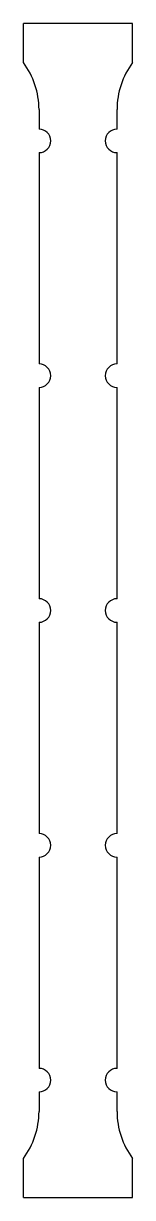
# Model space of a CAD drawing. Header units: millimetres. Extents: x -2 to 12, y -150 to 0.
import ezdxf

# ---------------------------------------------------------------- set-up
doc = ezdxf.new("R2010")
doc.units = ezdxf.units.MM

msp = doc.modelspace()

# ---------------------------------------------------------------- linework, layer by layer
at = {"color": 7, "linetype": 'Continuous', "lineweight": 25}
for p, q in [((12, 0), (-2, 0)), ((-2, -5), (-2, 0)), ((12, -5), (12, 0)), ((0, -11), (0, -13.5)), ((10, -13.5), (10, -11)), ((0, -16.5), (0, -43.5)), ((10, -43.5), (10, -16.5)), ((0, -46.5), (0, -73.5)), ((10, -73.5), (10, -46.5)), ((0, -76.5), (0, -103.5)), ((10, -103.5), (10, -76.5)), ((0, -106.5), (0, -133.5)), ((10, -133.5), (10, -106.5)), ((0, -136.5), (0, -139)), ((10, -139), (10, -136.5)), ((-2, -150), (-2, -145)), ((12, -150), (12, -145)), ((-2, -150), (12, -150))]:
    msp.add_line(p, q, dxfattribs=at)
for centre, radius, start, end in [((-10, -11), 10, 0, 36.8699), ((20, -11), 10, 143.1301, 180), ((0, -15), 1.5, 270, 90), ((10, -15), 1.5, 90, 270), ((0, -45), 1.5, 270, 90), ((10, -45), 1.5, 90, 270), ((0, -75), 1.5, 270, 90), ((10, -75), 1.5, 90, 270), ((0, -105), 1.5, 270, 90), ((10, -105), 1.5, 90, 270), ((0, -135), 1.5, 270, 90), ((10, -135), 1.5, 90, 270), ((-10, -139), 10, 323.1301, 0), ((20, -139), 10, 180, 216.8699)]:
    msp.add_arc(centre, radius, start, end, dxfattribs=at)

doc.saveas('drawing.dxf')
